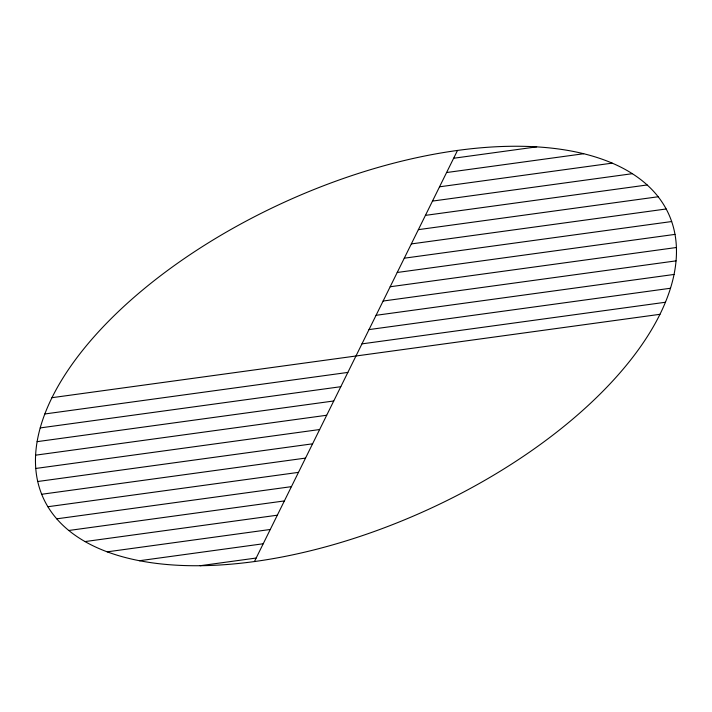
<?xml version="1.0" encoding="UTF-8"?>
<svg xmlns="http://www.w3.org/2000/svg" width="712" height="712" viewBox="0 0 712 712"><rect width="100%" height="100%" fill="white"/><g stroke="black" fill="none" stroke-linecap="round" stroke-linejoin="round"><path stroke-width="1.07" d="M254.424 561.563L457.504 150.437M453.651 158.251L536.67 146.868M446.593 172.535L583.698 153.73M439.544 186.811L612.195 163.137M432.487 201.087L632.309 173.692M425.438 215.371L647.155 184.969M418.38 229.647L658.164 196.761M411.331 243.922L666.165 208.981M404.274 258.198L671.665 221.539M397.225 272.482L674.994 234.39M390.167 286.758L676.4 247.509M383.118 301.034L676.044 260.868M376.061 315.309L674.042 274.449M369.012 329.594L670.49 288.253M361.954 343.869L665.426 302.253M51.967 397.688L659.962 314.312M44.829 413.975L347.848 372.421M40.21 427.921L340.799 386.705M37.113 441.654L333.741 400.981M35.6 455.173L326.692 415.256M35.76 468.46L319.635 429.532M37.727 481.508L312.586 443.816M41.679 494.27L305.528 458.092M47.882 506.73L298.479 472.368M56.729 518.834L291.422 486.652M68.788 530.484L284.373 500.928M85.013 541.574L277.315 515.203M107.201 551.844L270.266 529.479M139.472 560.727L263.218 543.763M200.134 565.72L256.16 558.039M247.215 562.489A343.424 169.634 -24.4 0 0 671.443 220.898A343.424 169.634 -24.4 0 0 149.235 284.604A343.424 169.634 -24.4 0 0 247.215 562.489"/></g></svg>
